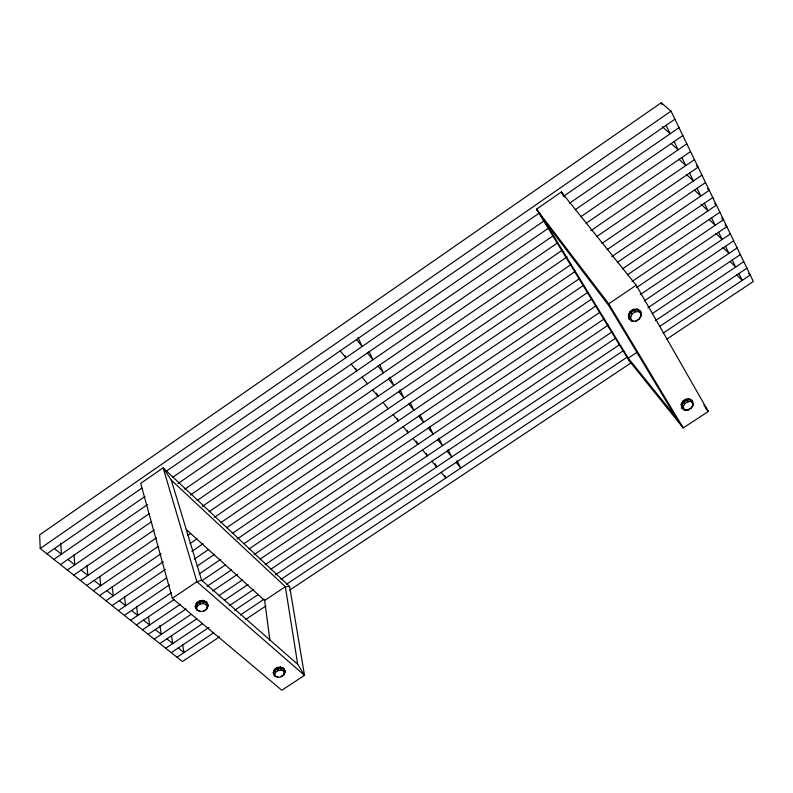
<?xml version="1.0" encoding="UTF-8"?>
<svg xmlns="http://www.w3.org/2000/svg" width="793" height="793" viewBox="0 0 793 793"><rect width="100%" height="100%" fill="white"/><g stroke="black" fill="none" stroke-linecap="round" stroke-linejoin="round"><path stroke-width="1.19" d="M283.587 675.249L284.568 673.039L283.666 671.096L281.208 670.164L281.009 667.508L277.372 668.023L274.408 669.966L273.258 672.593L274.566 675.814L275.577 676.399L278.036 677.321L281.089 676.885L283.587 675.249L285.212 671.84L283.914 668.618L281.009 667.508L277.52 668.102L274.408 669.966L275.637 672.236L274.656 674.456L275.577 676.399M206.408 609.331L207.369 606.883L206.269 604.692L203.523 603.592L203.424 600.856L199.479 601.352L196.347 603.463L195.227 606.367L196.723 609.886L197.715 610.432L200.451 611.522L203.771 611.096L206.408 609.331L208.153 605.683L206.666 602.165L203.424 600.856L199.717 601.51L196.347 603.463L197.546 605.793L196.595 608.251L197.715 610.432M692.913 405.392L692.19 400.752L689.851 399.117L686.361 399.444L683.08 401.595L681.256 404.757L681.593 407.711L684.537 410.06L685.677 410.13L688.611 409.862L691.377 408.048L692.913 405.392L692.785 401.486L689.851 399.117M203.771 611.096L207.023 608.578L207.964 604.762L206.874 604.375M636.392 309.161L636.829 309.686L637.622 309.181L640.823 311.808L640.625 313.225L638.415 311.609L635.223 311.827L633.835 309.439L630.336 311.788L628.472 315.327L628.948 318.677L632.15 321.294L636.482 321.006L639.426 319.034L641.279 315.168L640.823 311.808L637.622 309.181L633.201 309.389L630.257 311.362L628.68 314.345L629.087 317.17M283.666 671.096L283.914 668.618L280.583 667.666L280.415 666.992L277.352 667.428L274.854 669.064L273.258 672.593L274.566 675.814L278.036 677.321M206.269 604.692L206.666 602.165L203.048 601.094L202.909 600.41L199.588 600.826L196.942 602.601L196.129 605.733L195.227 606.367L196.109 608.092M629.513 317.696L628.948 318.677L632.15 321.294L633.3 321.234L631.079 319.629L630.683 316.803L628.472 315.327L630.683 311.887L633.835 309.439M284.201 672.662L284.984 670.918L283.944 670.551M630.683 316.803L632.259 313.82L635.223 311.827M636.789 320.431L639.396 318.687L641.279 315.168M284.568 673.039L285.212 671.84L284.142 669.53L281.237 668.42L277.6 668.935L274.636 670.888L273.476 673.515L274.656 674.456M682.109 406.759L681.593 407.711L684.537 410.06L688.611 409.862M681.583 405.382L681.385 403.726L682.922 401.06L685.687 399.246L688.621 398.978L689.058 399.513L686.123 399.791L685.687 399.246M685.677 410.13L683.685 408.772L683.407 406.274L681.256 404.757L683.348 401.605L685.202 400.396M683.407 406.274L684.944 403.607L687.719 401.793L690.663 401.516L692.646 402.894M207.369 606.883L208.153 605.683L206.854 603.086L203.603 601.778L199.658 602.274L196.515 604.385L195.395 607.289L196.595 608.251M686.123 399.791L687.719 401.793M666.784 339.107L753.35 281.485L671.027 111.139L661.193 102.773L39.65 534.869L40.225 548.498L182.43 661.54L219.532 636.838M40.225 548.498L671.027 111.139M46.906 553.811L141.907 488.072M166.312 471.181L539.805 212.722M563.228 196.515L674.932 119.218M53.904 559.372L145.03 496.438M172.557 477.426L544.127 220.811M569.543 203.256L679.006 127.653M60.456 564.576L147.429 504.626M177.999 483.552L548.746 227.978M575.232 209.719L682.823 135.553M67.306 570.028L149.094 513.765M184.729 489.241L553.306 235.67M580.823 216.737L686.817 143.82M73.739 575.133L151.641 521.635M190.449 494.991L557.499 242.926M586.047 223.319L690.554 151.552M80.46 580.476L154.199 529.942M197.06 500.561L562.227 250.271M590.825 230.664L694.46 159.631M86.754 585.482L156.35 537.872M202.255 506.459L567.084 256.863M596.673 236.611L698.118 167.204L696.333 165.598M93.346 590.726L157.985 546.585M209.144 511.644L571.347 264.307M601.956 243.401L701.944 175.124M99.522 595.632L161.048 553.692M187.644 535.572L190.707 533.481M214.229 517.442L575.47 271.196M607.131 249.607L705.532 182.529M105.984 600.777L163.358 561.731M189.943 543.651L197.09 538.784M220.603 522.785L578.989 278.938M611.74 256.645L709.279 190.28L707.485 188.645M112.051 605.594L165.291 569.424M191.856 551.383L203.097 543.74M226.6 527.781L583.678 285.242M617.42 262.314L712.788 197.546M118.385 610.63L166.619 577.928M194.305 559.164L208.658 549.43M232.24 533.441L587.653 292.468M622.406 268.896L716.456 205.139L714.662 203.474M124.332 615.358L169.454 584.818M197.13 566.083L214.556 554.287M237.107 539.032L591.717 299.011M627.56 274.745L719.895 212.246M130.558 620.304L171.536 592.619M199.192 573.924L220.712 559.392M244.274 543.473L596.088 305.771M632.021 281.485L723.484 219.691L721.689 218.006M172.309 598.318L196.922 581.715L201.63 580.228L297.692 664.276L304.532 675.368L281.793 690.227L172.309 598.318L140.698 483.383L163.12 467.86L289.633 586.542L304.532 675.368L196.922 581.715L163.12 467.86L171.298 480.122L285.341 586.701L297.692 664.276M636.234 285.242L608.727 303.808L608.766 305.573L675.487 416.642L683.199 427.923L708.357 411.488L636.234 285.242L561.335 191.995L536.524 209.183L628.948 360.508L683.199 427.923L608.727 303.808L536.524 209.183L545.158 222.01L628.234 358.158L675.487 416.642M136.386 624.943L174.262 599.399M201.918 580.744L225.48 564.844M249.032 548.954L599.587 312.501M636.511 287.591L726.854 226.659L725.06 224.964M142.492 629.791L180.328 604.325M206.953 586.394L231.526 569.85M254.047 554.684L604.316 318.826M640.189 294.669L730.373 233.945M148.222 634.341L186.137 608.855M212.861 590.894L237.523 574.31M260.134 559.115L608.33 325.041M644.293 300.864L733.674 240.775M197.546 605.793L200.193 604.018L203.523 603.592M154.219 639.108L191.063 614.377M218.809 595.761L242.44 579.901M265.04 564.735L611.928 331.94M647.861 307.823L737.133 247.922M159.839 643.579L196.664 618.907M224.399 600.321L248.031 584.481M270.631 569.344L615.279 338.423M652.213 313.671L740.365 254.612M165.717 648.248L202.512 623.645M229.217 605.783L253.859 589.298M275.429 574.866L619.333 344.836M655.315 320.769L743.745 261.621M171.238 652.639L209.025 627.402M234.708 610.253L258.33 594.472M280.92 579.386L623.714 350.456M659.697 326.429L746.917 268.183M177.017 657.228L213.743 632.745M240.448 614.942L264.059 599.191M286.66 584.134L627.164 357.108M663.117 333.129L750.237 275.042L748.602 273.446M269.907 640.417L264.654 600.489L285.341 586.701L289.633 586.542M637.513 351.973L628.234 358.158L628.948 360.508M245.295 619.69L265.903 605.971M289.604 590.19L630.713 363.115M275.637 672.236L278.135 670.6L281.208 670.164M281.099 676.389L284.043 674.456L283.815 673.535M688.83 409.198L690.455 408.127M640.238 311.094L638.603 310.777M691.04 400.891L692.19 400.752M635.917 321.016L636.482 321.006M631.079 319.629L629.523 319.391L629.047 316.04L630.921 312.501L634.42 310.152L638.206 309.885L638.415 311.609M683.685 408.772L682.178 408.445L681.841 405.501L683.665 402.338L686.946 400.178L690.435 399.86L690.663 401.516M280.415 666.992L282.863 667.934L283.765 669.877M202.909 600.41L205.645 601.51L205.783 602.184M200.451 611.522L196.723 609.886L196.545 608.955M54.459 548.587L61.428 554.178L60.724 543.056M67.95 559.412L74.77 564.894L74.007 554.703M81.164 570.028L87.854 575.401L86.972 565.211M94.129 580.446L100.691 585.71L99.799 576.64M106.837 590.646L113.27 595.821L112.279 586.751M119.307 600.658L125.611 605.733L124.531 596.663M131.529 610.481L137.724 615.457L136.545 606.397M143.533 620.126L149.609 625.003L148.499 617.073M155.309 629.583L161.276 634.37L159.918 625.32M166.867 638.861L172.725 643.569L171.466 635.649M178.217 647.98L183.966 652.599L182.638 644.689M662.264 126.702L670.204 133.739L666.08 125.344M671.027 143.464L678.094 149.818L674.06 141.6M186.236 529.476L264.654 600.489M678.758 159.106L685.826 165.549L681.881 157.51M686.322 174.42L693.399 180.963L689.523 173.082M694.609 190.251L700.804 196.049L697.017 188.338M700.982 204.128L708.06 210.829L704.353 203.276M708.982 219.374L715.177 225.301L711.539 217.906M715.95 233.499L722.136 239.496L718.577 232.24M722.78 247.347L728.965 253.393L725.476 246.286M632.259 313.82L630.257 311.362M729.996 261.422L735.666 267.023L732.236 260.054M736.558 274.745L742.228 280.395L738.868 273.555M684.944 403.607L682.922 401.06M705.948 408.702L708.357 411.488L703.827 404.896M340.177 350.863L345.877 357.722L344.915 355.452M351.22 364.146L356.8 370.866L355.898 368.785M362.024 377.161L367.496 383.743M372.621 389.908L377.974 396.351L376.586 393.209M382.999 402.398L388.253 408.712M393.169 414.64L398.324 420.835L397.362 418.714M403.151 426.644L408.197 432.72L407.215 430.589M412.925 438.41L417.881 444.367L416.394 441.166M422.52 449.948L427.377 455.797L426.376 453.655M431.927 461.268L436.685 467.008L435.169 463.786M441.156 472.38L445.835 478.001L444.804 475.85M633.201 309.389L633.637 309.904M628.68 314.345L629.107 314.871M356.503 339.563L362.133 346.501L358.079 337.511M367.397 352.994L372.908 359.784L369.151 351.567M378.063 366.148L383.465 372.799L379.639 364.532M388.52 379.024L393.804 385.547L389.918 377.24M398.76 391.653L403.934 398.046L399.999 389.69M408.791 404.024L413.877 410.288L410.377 402.953M418.635 416.156L423.611 422.302L420.062 414.937M428.279 428.051L433.166 434.068L429.568 426.684M437.746 439.719L442.534 445.616L438.896 438.202M447.024 451.158L451.723 456.946L448.045 449.512M456.124 462.378L460.743 468.068L457.026 460.604M692.507 403.706L693.102 404.45L691.377 408.048M681.385 403.726L681.821 404.271M545.158 222.01L608.766 305.573M564.666 196.942L561.335 191.995L563.833 196.267M661.193 102.773L662.165 104.775M278.135 670.6L277.352 667.428M200.193 604.018L199.588 600.826M171.298 480.122L201.63 580.228M282.863 667.934L283.032 668.608M274.854 669.064L275.022 669.748M196.942 602.601L197.07 603.285M640.387 312.214L641.012 316.06"/></g></svg>
